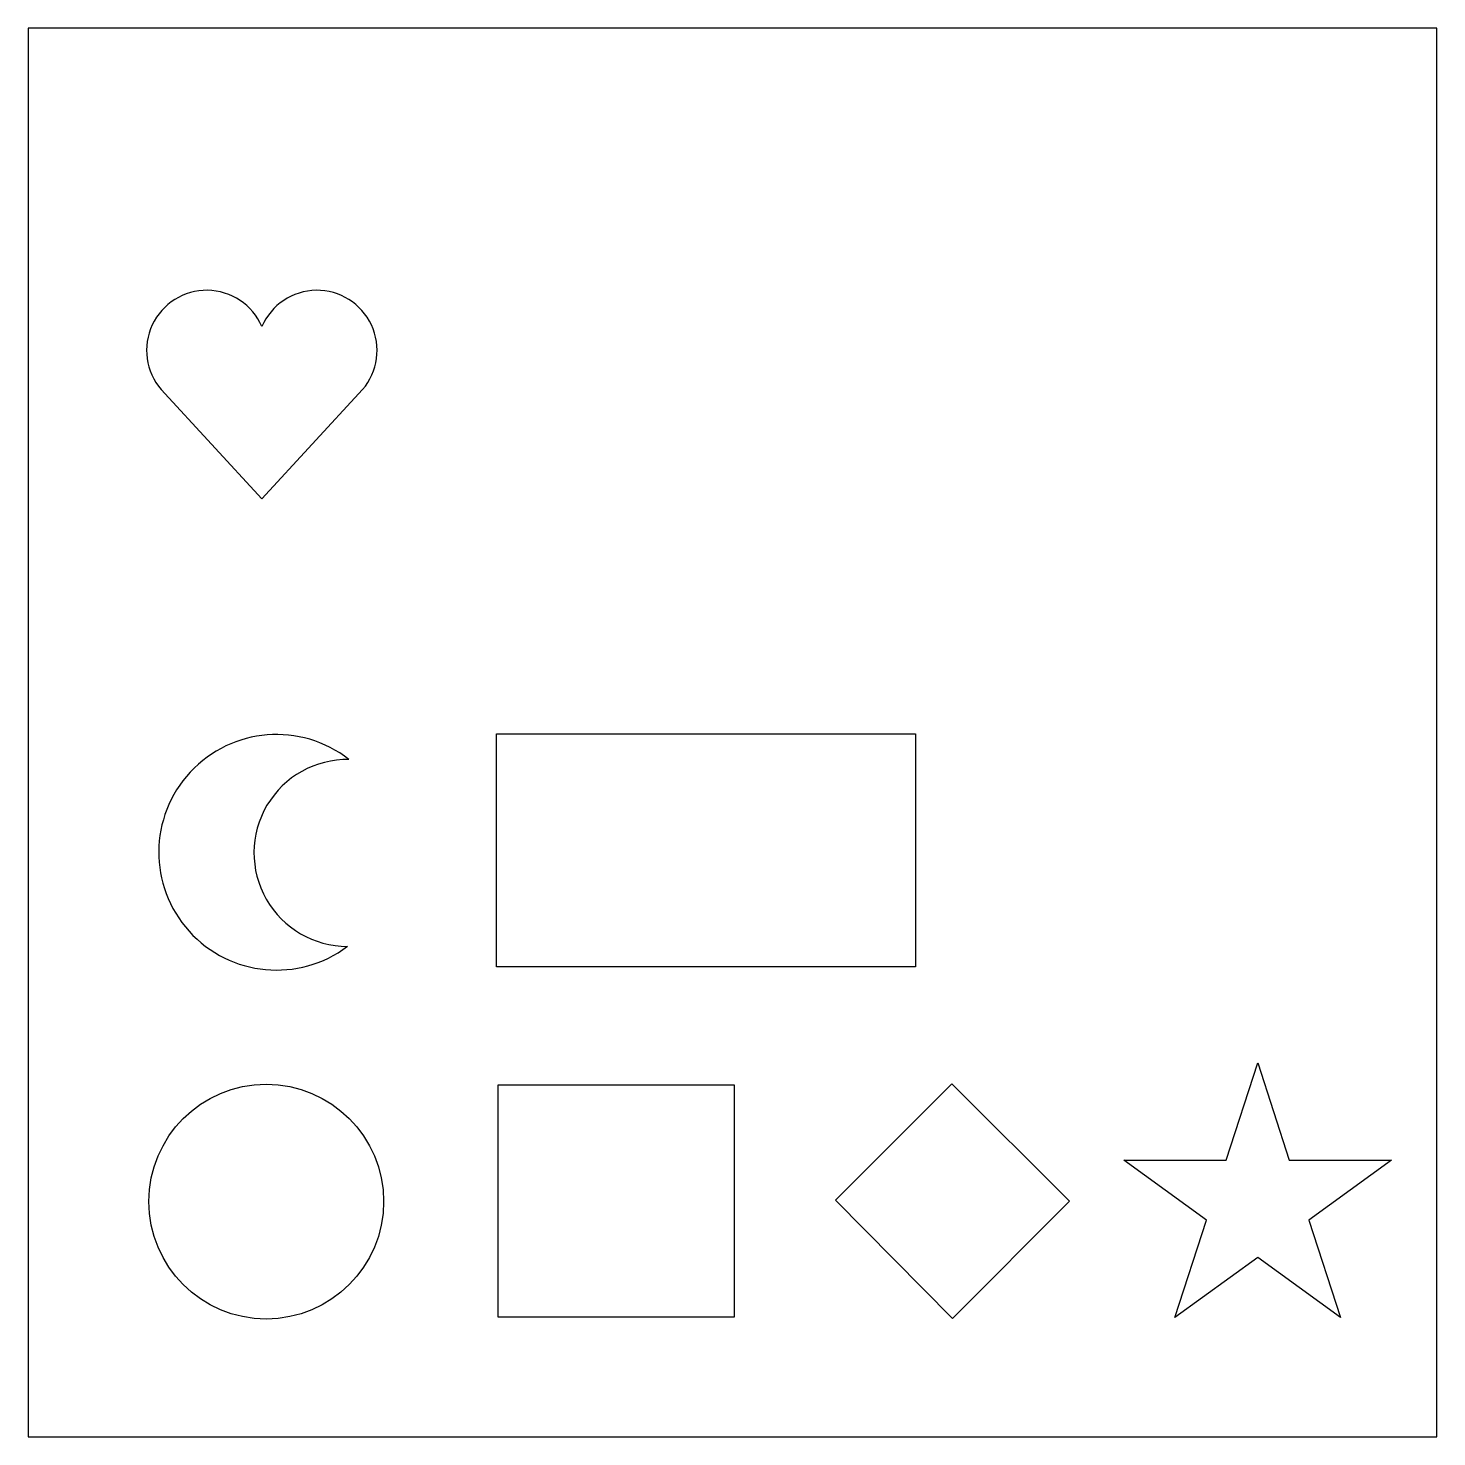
# Model space of a CAD drawing. Header units: inches. Extents: x 0 to 30, y 0 to 30.
import ezdxf

# ---------------------------------------------------------------- set-up
doc = ezdxf.new("R2010")
doc.units = ezdxf.units.IN
doc.header["$MEASUREMENT"] = 0

msp = doc.modelspace()

# ---------------------------------------------------------------- linework, layer by layer
for p, q in [((4.976, 19.975), (2.831, 22.303)), ((4.976, 19.975), (7.122, 22.303)), ((25.511, 5.894), (26.185, 7.967)), ((26.185, 7.967), (26.858, 5.894)), ((17.192, 5.037), (19.671, 7.515)), ((19.671, 7.515), (22.177, 5.019)), ((25.095, 4.613), (23.331, 5.894)), ((23.331, 5.894), (25.511, 5.894)), ((26.858, 5.894), (29.038, 5.894)), ((29.038, 5.894), (27.274, 4.613)), ((19.684, 2.518), (17.192, 5.037)), ((22.177, 5.019), (19.684, 2.518)), ((24.421, 2.54), (25.095, 4.613)), ((27.274, 4.613), (27.948, 2.54)), ((26.185, 3.821), (24.421, 2.54)), ((27.948, 2.54), (26.185, 3.821))]:
    msp.add_line(p, q)
for points in [[(0, 0), (30, 0), (30, 30), (0, 30)], [(9.976, 14.972), (18.896, 14.972), (18.896, 10.006), (9.976, 10.006)], [(10.01, 7.498), (15.034, 7.498), (15.034, 2.549), (10.01, 2.549)]]:
    msp.add_lwpolyline(points, close=True)
msp.add_circle((5.07, 5.009), 2.5)
for centre, radius, start, end in [((3.802, 23.137), 1.28, 23.4908, 220.6252), ((6.151, 23.137), 1.28, 319.3748, 156.5092), ((5.289, 12.448), 2.508, 52.0522, 307.0589), ((6.799, 12.436), 1.99, 89.0684, 270.0427)]:
    msp.add_arc(centre, radius, start, end)

doc.saveas('drawing.dxf')
